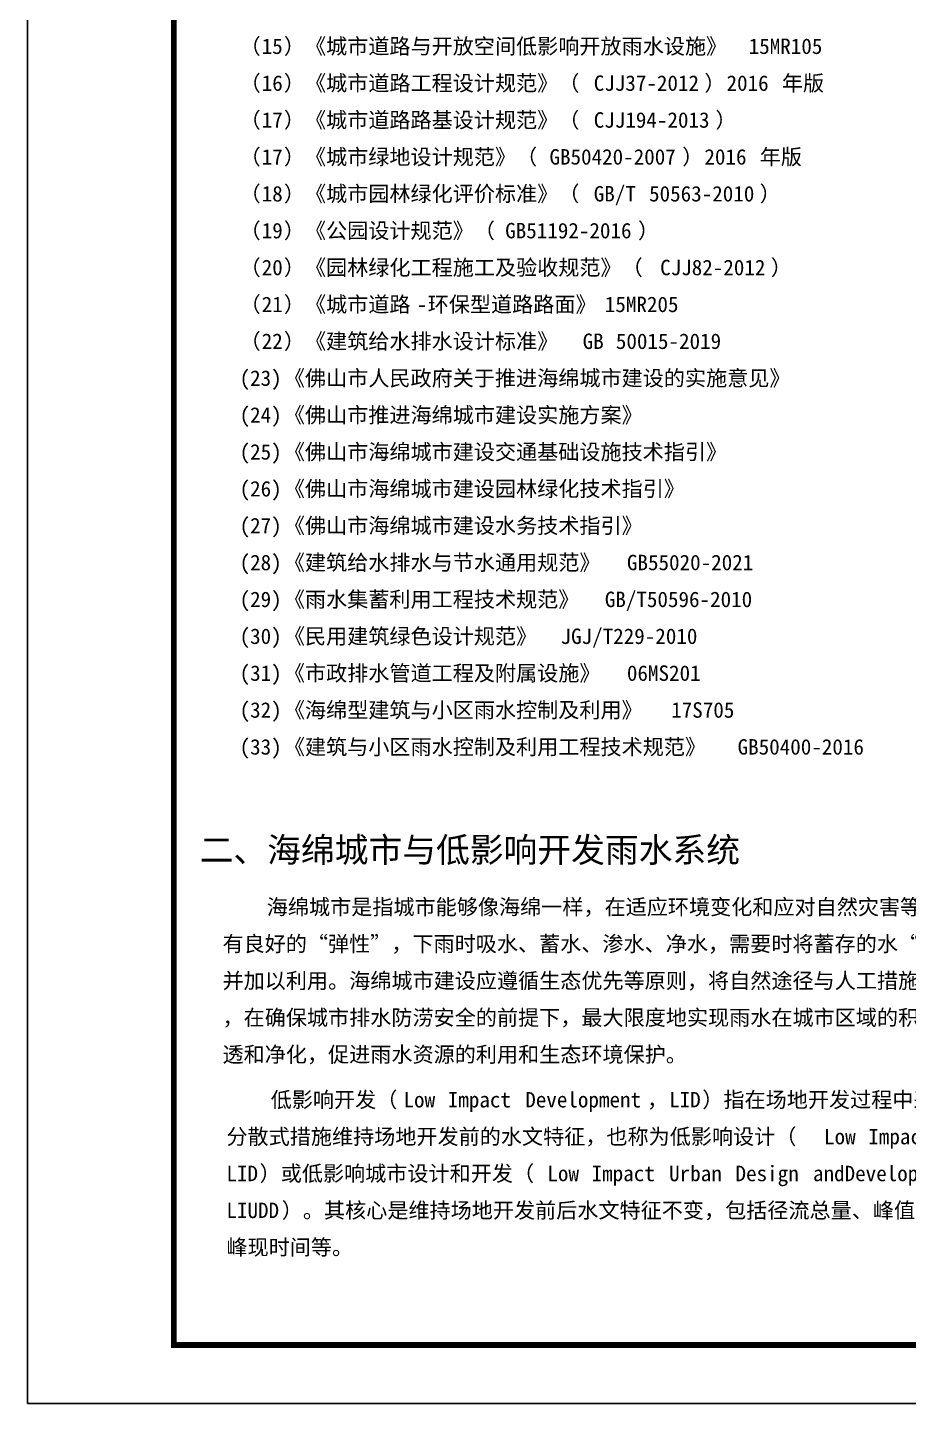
# Model space of a CAD drawing. Header units: millimetres. Extents: x 684779 to 686470, y 2544898 to 2545979.
# Drawn here: x 685875.6 to 686026, y 2545510.9 to 2545746 of the extents above; entities that cross this region are included whole.
import ezdxf

# ---------------------------------------------------------------- set-up
doc = ezdxf.new("R2010")
doc.units = ezdxf.units.MM
doc.layers.add('PUB_TEXT', color=7, linetype='Continuous')
doc.layers.add('PUB_TITLE', color=4, linetype='Continuous')
doc.styles.add('宋体', font='')
doc.styles.get('宋体').set_extended_font_data('SimSun')

msp = doc.modelspace()

# ---------------------------------------------------------------- linework, layer by layer
at = {"layer": 'PUB_TITLE', "linetype": 'Continuous'}
msp.add_lwpolyline([(685875.569, 2545510.885), (686469.569, 2545510.885), (686469.569, 2545930.885), (685875.569, 2545930.885)], close=True, dxfattribs=at)
at = {"layer": 'PUB_TITLE'}
msp.add_lwpolyline([(685875.569, 2545510.885), (686469.569, 2545510.885), (686469.569, 2545930.885), (685875.569, 2545930.885)], close=True, dxfattribs=at)
at = {"layer": 'PUB_TITLE', "linetype": 'Continuous', "const_width": 1}
msp.add_lwpolyline([(685900.569, 2545520.885), (686459.569, 2545520.885), (686459.569, 2545920.885), (685900.569, 2545920.885)], close=True, dxfattribs=at)
at = {"layer": 'PUB_TITLE', "const_width": 1}
msp.add_lwpolyline([(685900.569, 2545520.885), (686459.569, 2545520.885), (686459.569, 2545920.885), (685900.569, 2545920.885)], close=True, dxfattribs=at)

# ---------------------------------------------------------------- texts
at = {"layer": 'PUB_TEXT', "linetype": 'Continuous', "style": '宋体'}
for s, height, p in [('（', 2.643, (685911.787, 2545741.443)), ('15', 2.6435, (685915.568, 2545741.443)), ('）《城市道路与开放空间低影响开放雨水设施》', 2.64346, (685919.349, 2545741.443)), ('15MR105', 2.6435, (685998.741, 2545741.443)), ('（', 2.643, (685911.787, 2545735.143)), ('16', 2.6435, (685915.568, 2545735.143)), ('）《城市道路工程设计规范》（', 2.64346, (685919.349, 2545735.143)), ('CJJ37-2012', 2.6435, (685972.277, 2545735.143)), ('）', 2.643, (685991.18, 2545735.143)), ('2016', 2.6435, (685994.96, 2545735.143)), ('年版', 2.6435, (686004.412, 2545735.143)), ('（', 2.643, (685911.787, 2545728.843)), ('）《城市道路路基设计规范》（', 2.64346, (685919.349, 2545728.843)), ('）', 2.643, (685993.07, 2545728.843)), ('17', 2.6435, (685915.568, 2545728.843)), ('CJJ194-2013', 2.64346, (685972.277, 2545728.843)), ('（', 2.643, (685911.787, 2545722.543)), ('17', 2.6435, (685915.568, 2545722.543)), ('）《城市绿地设计规范》（', 2.64346, (685919.349, 2545722.543)), ('GB50420-2007', 2.64346, (685964.716, 2545722.543)), ('）', 2.643, (685987.399, 2545722.543)), ('2016', 2.6435, (685991.18, 2545722.543)), ('年版', 2.6435, (686000.631, 2545722.543)), ('（', 2.643, (685911.787, 2545716.243)), ('18', 2.6435, (685915.568, 2545716.243)), ('）《城市园林绿化评价标准》（', 2.64346, (685919.349, 2545716.243)), ('GB/T', 2.6435, (685972.277, 2545716.243)), ('50563-2010', 2.6435, (685981.728, 2545716.243)), ('）', 2.643, (686000.631, 2545716.243)), ('（', 2.643, (685911.787, 2545709.943)), ('）《公园设计规范》（', 2.6435, (685919.349, 2545709.943)), ('）', 2.643, (685979.838, 2545709.943)), ('19', 2.6435, (685915.568, 2545709.943)), ('GB51192-2016', 2.64346, (685957.155, 2545709.943)), ('（', 2.643, (685911.787, 2545703.643)), ('20', 2.6435, (685915.568, 2545703.643)), ('）《园林绿化工程施工及验收规范》（', 2.64346, (685919.349, 2545703.643)), ('CJJ82-2012', 2.6435, (685983.619, 2545703.643)), ('）', 2.643, (686002.522, 2545703.643)), ('（', 2.643, (685911.787, 2545697.343)), ('21', 2.6435, (685915.568, 2545697.343)), ('）《城市道路', 2.6435, (685919.349, 2545697.343)), ('环保型道路路面》', 2.6435, (685943.922, 2545697.343)), ('15MR205', 2.6435, (685974.167, 2545697.343)), ('-', 2.643, (685942.032, 2545697.343)), ('（', 2.643, (685911.787, 2545691.043)), ('22', 2.6435, (685915.568, 2545691.043)), ('）《建筑给水排水设计标准》', 2.64346, (685919.349, 2545691.043)), ('GB', 2.6435, (685970.387, 2545691.043)), ('50015-2019', 2.6435, (685976.057, 2545691.043)), ('(23)', 2.6435, (685911.787, 2545684.743)), ('《佛山市人民政府关于推进海绵城市建设的实施意见》', 2.64346, (685919.349, 2545684.743)), ('(24)', 2.6435, (685911.787, 2545678.443)), ('《佛山市推进海绵城市建设实施方案》', 2.64346, (685919.349, 2545678.443)), ('(25)', 2.6435, (685911.787, 2545672.143)), ('《佛山市海绵城市建设交通基础设施技术指引》', 2.64346, (685919.349, 2545672.143)), ('(26)', 2.6435, (685911.787, 2545665.843)), ('《佛山市海绵城市建设园林绿化技术指引》', 2.64346, (685919.349, 2545665.843)), ('(27)', 2.6435, (685911.787, 2545659.543)), ('《佛山市海绵城市建设水务技术指引》', 2.64346, (685919.349, 2545659.543)), ('(28)', 2.6435, (685911.787, 2545653.243)), ('《建筑给水排水与节水通用规范》', 2.64346, (685919.349, 2545653.243)), ('GB55020-2021', 2.64346, (685977.948, 2545653.243)), ('(29)', 2.6435, (685911.787, 2545646.943)), ('《雨水集蓄利用工程技术规范》', 2.64346, (685919.349, 2545646.943)), ('GB/T50596-2010', 2.64346, (685974.167, 2545646.943)), ('(30)', 2.6435, (685911.787, 2545640.643)), ('《民用建筑绿色设计规范》', 2.64346, (685919.349, 2545640.643)), ('JGJ/T229-2010', 2.64346, (685966.606, 2545640.643)), ('(31)', 2.6435, (685911.787, 2545634.343)), ('《市政排水管道工程及附属设施》', 2.64346, (685919.349, 2545634.343)), ('06MS201', 2.6435, (685977.948, 2545634.343)), ('(32)', 2.6435, (685911.787, 2545628.043)), ('《海绵型建筑与小区雨水控制及利用》', 2.64346, (685919.349, 2545628.043)), ('17S705', 2.6435, (685985.509, 2545628.043)), ('(33)', 2.6435, (685911.787, 2545621.743)), ('《建筑与小区雨水控制及利用工程技术规范》', 2.64346, (685919.349, 2545621.743)), ('GB50400-2016', 2.64346, (685996.851, 2545621.743)), ('二、海绵城市与低影响开发雨水系统', 4.22954, (685904.958, 2545603.359)), ('海绵城市是指城市能够像海绵一样，在适应环境变化和应对自然灾害等方面具', 2.64346, (685916.434, 2545594.396)), ('有良好的“弹性”，下雨时吸水、蓄水、渗水、净水，需要时将蓄存的水“释放”', 2.64346, (685908.873, 2545588.096)), ('并加以利用。海绵城市建设应遵循生态优先等原则，将自然途径与人工措施相结合', 2.64346, (685908.873, 2545581.796)), ('，在确保城市排水防涝安全的前提下，最大限度地实现雨水在城市区域的积存、渗', 2.64346, (685908.873, 2545575.496)), ('透和净化，促进雨水资源的利用和生态环境保护。', 2.64346, (685908.873, 2545569.196)), ('低影响开发（', 2.6435, (685917.103, 2545561.463)), ('Low', 2.6435, (685939.787, 2545561.463)), ('Impact', 2.6435, (685947.348, 2545561.463)), ('Development', 2.64346, (685960.58, 2545561.463)), ('LID', 2.6435, (685985.154, 2545561.463)), ('）指在场地开发过程中采用源头、', 2.64346, (685990.825, 2545561.463)), ('，', 2.643, (685981.373, 2545561.463)), ('分散式措施维持场地开发前的水文特征，也称为低影响设计（', 2.64346, (685909.542, 2545555.163)), ('ImpactDesign', 2.64346, (686019.179, 2545555.163)), ('Low', 2.6435, (686011.618, 2545555.163)), ('LID', 2.6435, (685909.542, 2545548.863)), ('）或低影响城市设计和开发（', 2.64346, (685915.213, 2545548.863)), ('Low', 2.6435, (685964.36, 2545548.863)), ('Impact', 2.6435, (685971.922, 2545548.863)), ('Urban', 2.6435, (685985.154, 2545548.863)), ('Design', 2.6435, (685996.495, 2545548.863)), ('andDevelopment', 2.64346, (686009.728, 2545548.863)), ('LIUDD', 2.6435, (685909.542, 2545542.563)), ('）。其核心是维持场地开发前后水文特征不变，包括径流总量、峰值流量、', 2.64346, (685918.993, 2545542.563)), ('峰现时间等。', 2.6435, (685909.542, 2545536.263))]:
    msp.add_text(s, height=height, dxfattribs=at).set_placement(p)

doc.saveas('drawing.dxf')
